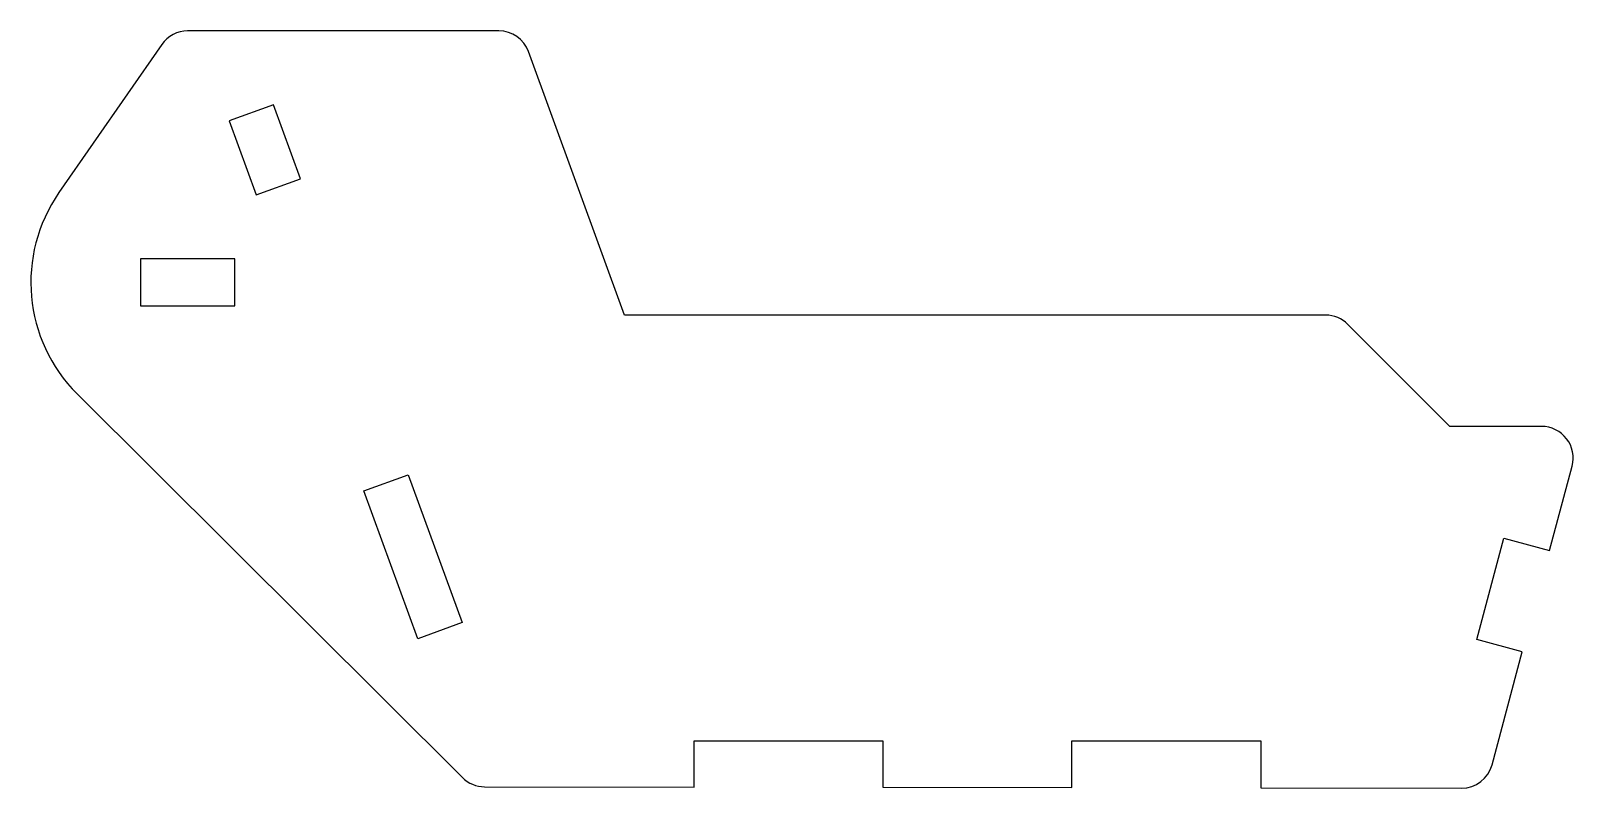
# Model space of a CAD drawing. Header units: millimetres. Extents: x -90.1 to 7.9, y 0 to 48.1.
import ezdxf

# ---------------------------------------------------------------- set-up
doc = ezdxf.new("R2010")
doc.units = ezdxf.units.MM
doc.layers.get('0').update_dxf_attribs({"linetype": 'CONTINUOUS'})

msp = doc.modelspace()

# ---------------------------------------------------------------- linework, layer by layer
for p, q in [((-60.4, 48.105), (-80.172, 48.105)), ((-81.815, 47.246), (-88.349, 37.831)), ((-52.428, 30.048), (-58.521, 46.789)), ((-7.873, 30.048), (-52.428, 30.048)), ((0.026, 22.977), (-6.459, 29.462)), ((-87.19, 25.043), (-62.719, 0.676)), ((5.852, 22.977), (0.026, 22.977)), ((-68.975, 18.888), (-66.156, 19.914)), ((-66.156, 19.914), (-62.736, 10.518)), ((6.349, 15.103), (7.784, 20.46)), ((-65.555, 9.491), (-68.975, 18.888)), ((1.725, 9.44), (3.451, 15.879)), ((3.451, 15.879), (6.349, 15.103)), ((-62.736, 10.518), (-65.555, 9.491)), ((4.623, 8.663), (1.725, 9.44)), ((2.7, 1.485), (4.623, 8.663)), ((-48, 0.074), (-48, 3)), ((-48, 3), (-36, 3)), ((-36, 3), (-36, 0.056)), ((-24, 0.039), (-24, 3)), ((-24, 3), (-12, 3)), ((-12, 3), (-12, 0.021)), ((-61.311, 0.093), (-48, 0.074)), ((-36, 0.056), (-24, 0.039)), ((-12, 0.021), (0.765, 0.002))]:
    msp.add_line(p, q)
for points in [[(-74.707, 43.407), (-77.526, 42.381), (-75.816, 37.682), (-72.997, 38.708)], [(-77.169, 30.629), (-77.169, 33.629), (-83.169, 33.629), (-83.169, 30.629)]]:
    msp.add_lwpolyline(points, close=True)
for centre, radius, start, end in [((-80.172, 46.105), 2, 90, 145.23627), ((-60.4, 46.105), 2, 20, 90), ((-80.134, 32.129), 10, 145.23627, 225.1215), ((-7.873, 28.048), 2, 45, 90), ((5.852, 20.977), 2, -15, 90), ((0.768, 2.002), 2, 269.91592, 345), ((-61.308, 2.093), 2, 225.1215, 269.91592)]:
    msp.add_arc(centre, radius, start, end)

doc.saveas('drawing.dxf')
